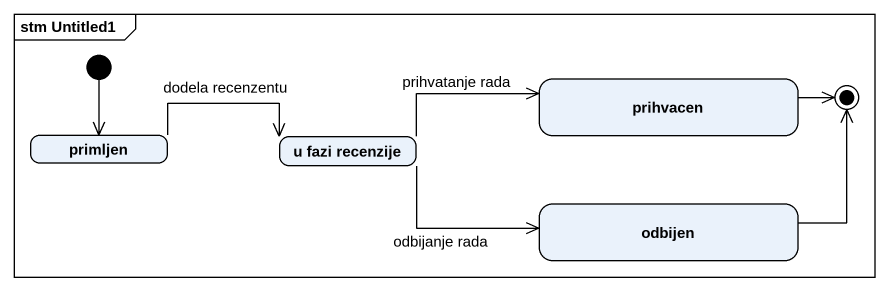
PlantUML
@startuml
mainframe stm Untitled1
hide empty description
state prihvacen
state primljen
state "u fazi recenzije" as u_fazi_recenzije
state odbijen
[*] --> primljen
primljen -right-> u_fazi_recenzije : dodela recenzentu
u_fazi_recenzije -right-> prihvacen : prihvatanje rada
u_fazi_recenzije -right-> odbijen : odbijanje rada
prihvacen -right-> [*]
odbijen -up-> [*]
@enduml
